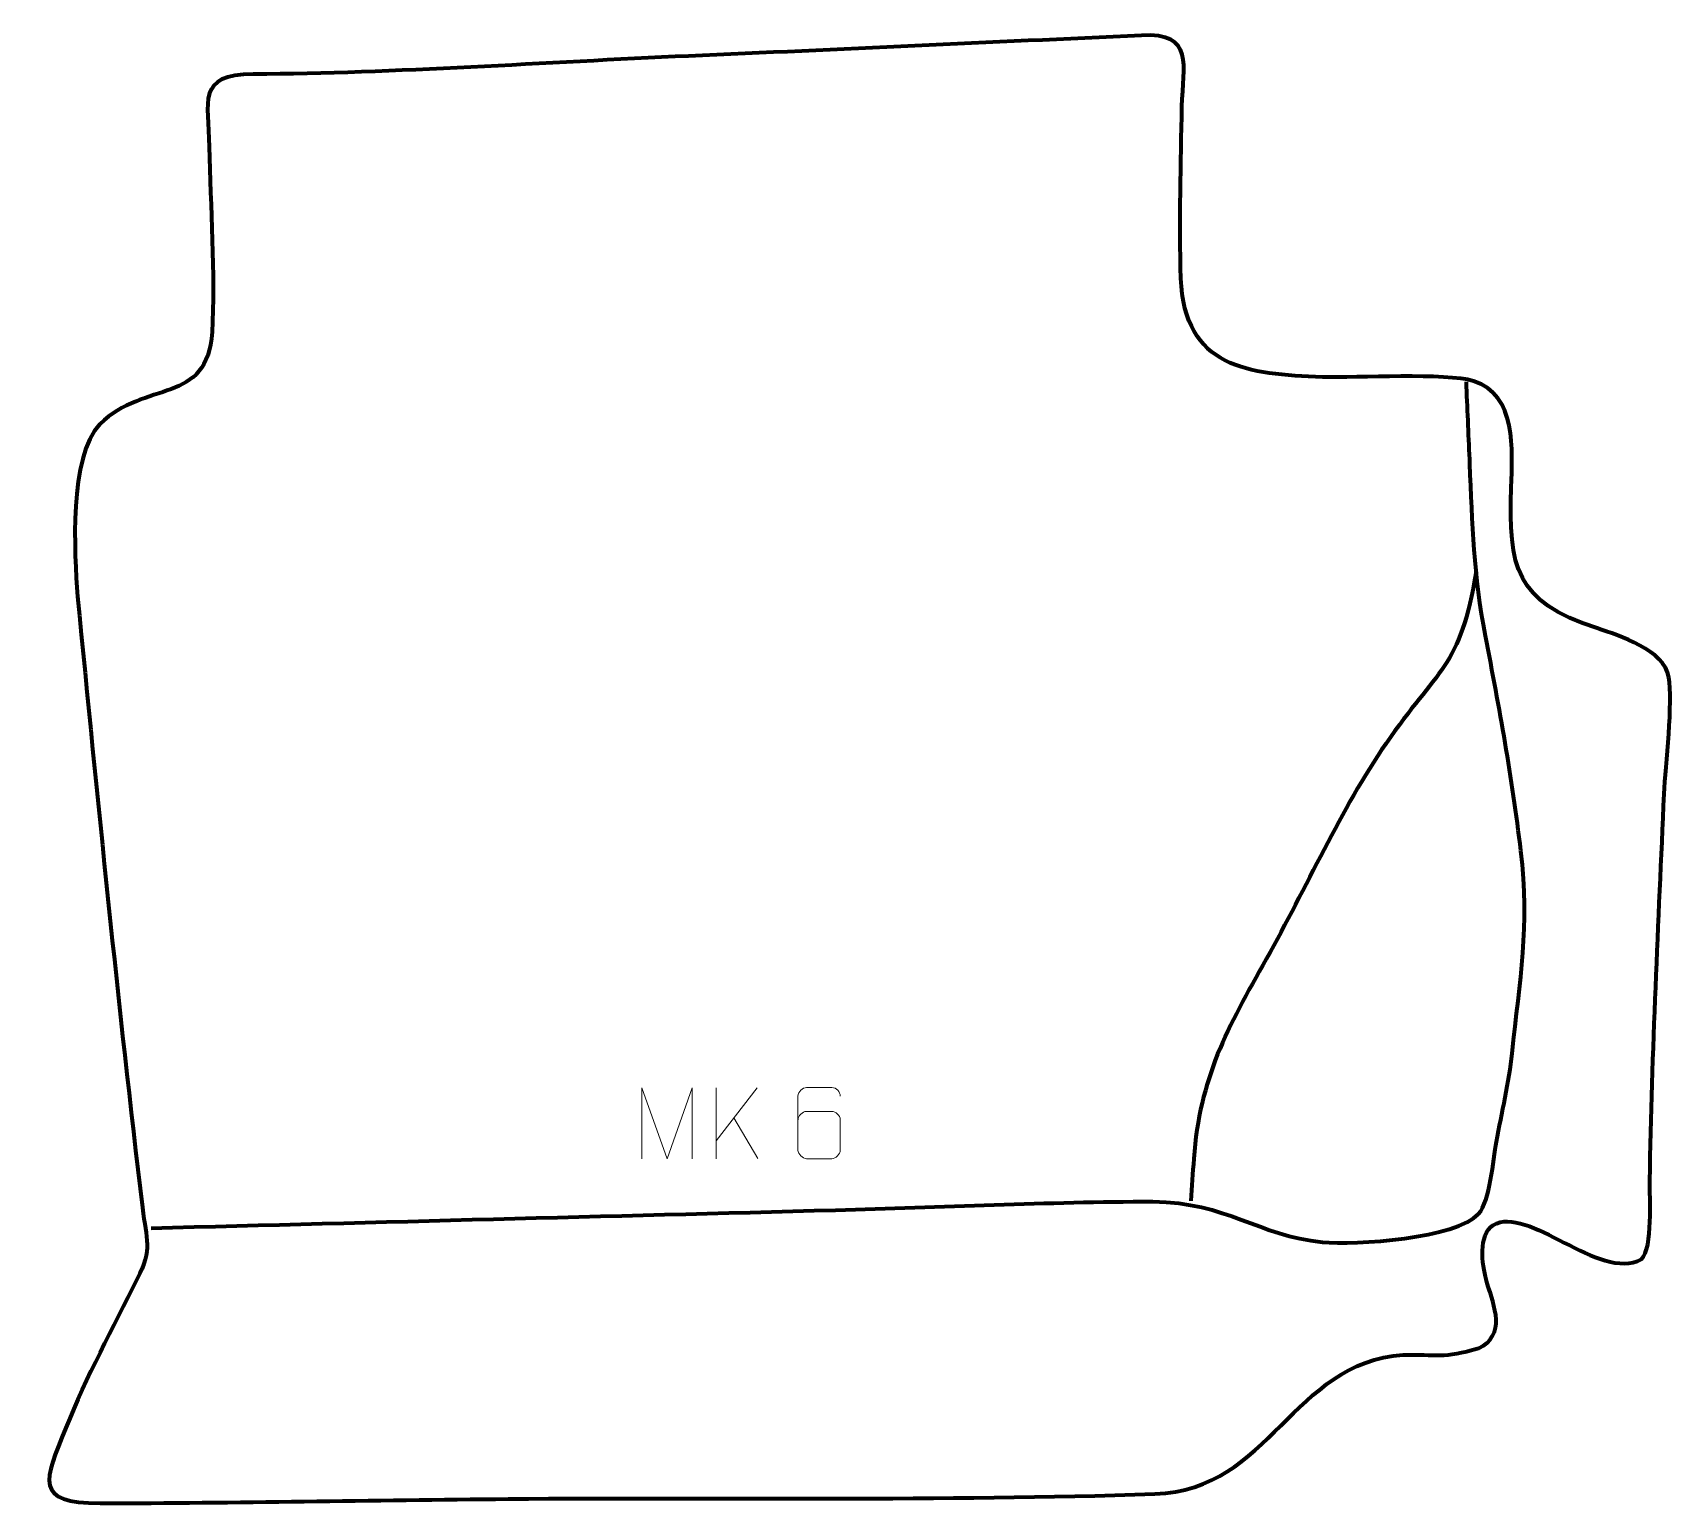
# Model space of a CAD drawing. Header units: millimetres. Extents: x -548 to 29, y 79 to 595.
import ezdxf

# ---------------------------------------------------------------- set-up
doc = ezdxf.new("R2010")
doc.units = ezdxf.units.MM
doc.header["$MEASUREMENT"] = 0
doc.layers.add('layer 2', color=7, linetype='Continuous')
doc.layers.add('layer 3', color=7, linetype='Continuous')

msp = doc.modelspace()

# ---------------------------------------------------------------- linework, layer by layer
at = {"layer": 'layer 2', "color": 142, "lineweight": 158}
for points, knots in [([(-506.0223, 175.5874), (-425.8923, 177.6924), (-345.7623, 179.7974), (-265.6322, 181.9025), (-265.6322, 181.9025), (-228.7504, 182.8898), (-191.0639, 184.8504), (-154.2692, 184.9262), (-154.2692, 184.9262), (-128.1435, 184.6356), (-117.2246, 172.8891), (-94.6644, 170.6943), (-94.6644, 170.6943), (-83.1233, 169.5715), (-47.4432, 171.9121), (-39.7828, 180.5994), (-39.7828, 180.5994), (-35.7634, 185.1576), (-34.6755, 199.3675), (-33.5013, 205.9324), (-33.5013, 205.9324), (-31.7187, 215.829), (-29.0383, 227.0936), (-28.0381, 236.8853), (-28.0381, 236.8853), (-25.2772, 263.1499), (-21.7881, 281.1606), (-24.9373, 308.0675), (-24.9373, 308.0675), (-28.084, 334.1951), (-32.3725, 357.8827), (-37.4085, 383.639), (-37.4085, 383.639), (-41.4936, 404.5317), (-42.0066, 422.9609), (-42.8698, 444.042), (-42.8698, 444.042), (-42.8698, 444.042), (-42.9342, 445.6138), (-42.9342, 445.6138), (-42.9342, 445.6138), (-43.3194, 454.6915), (-43.7041, 463.7691), (-44.0917, 472.8467)], [0, 0, 0, 0, 0.08333333, 0.08333333, 0.08333333, 0.08333333, 0.16666667, 0.16666667, 0.16666667, 0.16666667, 0.25, 0.25, 0.25, 0.25, 0.33333333, 0.33333333, 0.33333333, 0.33333333, 0.41666667, 0.41666667, 0.41666667, 0.41666667, 0.5, 0.5, 0.5, 0.5, 0.58333333, 0.58333333, 0.58333333, 0.58333333, 0.66666667, 0.66666667, 0.66666667, 0.66666667, 0.75, 0.75, 0.75, 0.75, 0.83333333, 0.83333333, 0.83333333, 0.83333333, 1, 1, 1, 1]), ([(-40.6915, 406.2468), (-46.1183, 372.1899), (-54.5059, 371.7376), (-72.43, 345.6731), (-72.43, 345.6731), (-88.0932, 322.8964), (-100.5328, 294.6747), (-114.3029, 270.2328), (-114.3029, 270.2328), (-128.079, 245.7803), (-137.7705, 228.4889), (-139.8491, 199.8512), (-139.8491, 199.8512), (-140.2043, 194.9573), (-140.5335, 190.07), (-140.9299, 185.1784)], [0, 0, 0, 0, 0.2, 0.2, 0.2, 0.2, 0.4, 0.4, 0.4, 0.4, 0.6, 0.6, 0.6, 0.6, 1, 1, 1, 1])]:
    msp.add_open_spline(points, degree=3, knots=knots, dxfattribs=at)
at = {"layer": 'layer 3', "color": 242, "lineweight": 158}
msp.add_open_spline([(-485.6357, 555.3695), (-485.9478, 571.3281), (-490.2754, 580.7212), (-470.164, 580.8459), (-470.164, 580.8459), (-419.994, 581.1573), (-367.6593, 585.0368), (-317.3235, 587.2338), (-317.3235, 587.2338), (-264.2758, 589.5489), (-211.241, 591.9942), (-158.2021, 594.5068), (-158.2021, 594.5068), (-139.444, 595.3953), (-143.568, 584.1211), (-143.9794, 569.5687), (-143.9794, 569.5687), (-144.4581, 549.8263), (-144.8588, 528.86), (-144.3812, 509.1578), (-144.3812, 509.1578), (-143.0132, 477.5532), (-120.9396, 475.5329), (-94.6497, 474.4481), (-94.6497, 474.4481), (-82.5311, 474.1235), (-50.9251, 476.0142), (-41.5994, 473.078), (-41.5994, 473.078), (-26.2489, 468.2448), (-27.9558, 448.8364), (-28.3527, 435.7512), (-28.3527, 435.7512), (-29.157, 407.5409), (-27.1498, 395.844), (1.7994, 386.2405), (1.7994, 386.2405), (9.8903, 383.5564), (25.3108, 378.691), (27.0449, 369.0123), (27.0449, 369.0123), (28.5504, 360.609), (25.8906, 337.9969), (25.3629, 328.1554), (25.3629, 328.1554), (23.4171, 282.9561), (21.0936, 237.4742), (20.3315, 192.2584), (20.3315, 192.2584), (20.2618, 186.417), (21.5005, 168.7398), (17.4394, 164.6491), (17.4394, 164.6491), (2.4802, 156.6868), (-22.6712, 184.1092), (-34.6751, 176.6026), (-34.6751, 176.6026), (-40.021, 173.2595), (-38.5109, 162.6952), (-37.148, 157.5948), (-37.148, 157.5948), (-35.1069, 149.956), (-29.8711, 139.6286), (-38.2492, 134.2675), (-38.2492, 134.2675), (-38.2492, 134.2675), (-39.6788, 133.4439), (-39.6788, 133.4439), (-39.6788, 133.4439), (-52.185, 129.6461), (-54.6267, 131.3417), (-66.2756, 131.0771), (-66.2756, 131.0771), (-105.3812, 128.3766), (-112.6167, 83.6215), (-153.5159, 82.2116), (-153.5159, 82.2116), (-228.293, 79.6347), (-305.5288, 81.0943), (-380.607, 80.4654), (-380.607, 80.4654), (-428.3175, 80.0657), (-476.2759, 78.9897), (-523.9424, 78.971), (-523.9424, 78.971), (-547.6163, 78.9616), (-543.5057, 86.8641), (-536.0373, 105.3858), (-536.0373, 105.3858), (-528.7804, 123.3829), (-519.5936, 140.3862), (-510.9102, 157.7068), (-510.9102, 157.7068), (-505.5117, 168.5015), (-507.7057, 171.1573), (-509.1192, 182.8328), (-509.1192, 182.8328), (-517.7265, 253.9328), (-524.8834, 326.1723), (-531.9033, 397.4605), (-531.9033, 397.4605), (-533.0054, 412.8047), (-535.0848, 446.3461), (-524.0603, 457.9758), (-524.0603, 457.9758), (-508.2974, 473.4403), (-486.2053, 464.5122), (-484.672, 490.2418), (-484.672, 490.2418), (-483.4745, 510.3363), (-485.2717, 534.6236), (-485.6357, 555.3695)], degree=3, knots=[0, 0, 0, 0, 0.03448276, 0.03448276, 0.03448276, 0.03448276, 0.06896552, 0.06896552, 0.06896552, 0.06896552, 0.10344828, 0.10344828, 0.10344828, 0.10344828, 0.13793103, 0.13793103, 0.13793103, 0.13793103, 0.17241379, 0.17241379, 0.17241379, 0.17241379, 0.20689655, 0.20689655, 0.20689655, 0.20689655, 0.24137931, 0.24137931, 0.24137931, 0.24137931, 0.27586207, 0.27586207, 0.27586207, 0.27586207, 0.31034483, 0.31034483, 0.31034483, 0.31034483, 0.34482759, 0.34482759, 0.34482759, 0.34482759, 0.37931034, 0.37931034, 0.37931034, 0.37931034, 0.4137931, 0.4137931, 0.4137931, 0.4137931, 0.44827586, 0.44827586, 0.44827586, 0.44827586, 0.48275862, 0.48275862, 0.48275862, 0.48275862, 0.51724138, 0.51724138, 0.51724138, 0.51724138, 0.55172414, 0.55172414, 0.55172414, 0.55172414, 0.5862069, 0.5862069, 0.5862069, 0.5862069, 0.62068966, 0.62068966, 0.62068966, 0.62068966, 0.65517241, 0.65517241, 0.65517241, 0.65517241, 0.68965517, 0.68965517, 0.68965517, 0.68965517, 0.72413793, 0.72413793, 0.72413793, 0.72413793, 0.75862069, 0.75862069, 0.75862069, 0.75862069, 0.79310345, 0.79310345, 0.79310345, 0.79310345, 0.82758621, 0.82758621, 0.82758621, 0.82758621, 0.86206897, 0.86206897, 0.86206897, 0.86206897, 0.89655172, 0.89655172, 0.89655172, 0.89655172, 0.93103448, 0.93103448, 0.93103448, 0.93103448, 1, 1, 1, 1], dxfattribs=at)
at = {"layer": 'layer 3', "color": 250, "lineweight": 9}
for points, knots in [([(-333.6716, 199.8886), (-333.6716, 199.8886), (-333.6716, 224.8465), (-333.6716, 224.8465), (-333.6716, 224.8465), (-333.6716, 224.8465), (-324.7465, 199.8886), (-324.7465, 199.8886), (-324.7465, 199.8886), (-324.7465, 199.8886), (-315.9866, 224.846), (-315.9866, 224.846), (-315.9866, 224.846), (-315.9866, 224.846), (-315.9866, 199.8886), (-315.9866, 199.8886)], [0, 0, 0, 0, 0.2, 0.2, 0.2, 0.2, 0.4, 0.4, 0.4, 0.4, 0.6, 0.6, 0.6, 0.6, 1, 1, 1, 1]), ([(-264.0029, 221.9746), (-264.027, 223.3141), (-265.3832, 224.9673), (-266.9551, 224.933), (-266.9551, 224.933), (-269.9399, 224.9327), (-272.9251, 224.9327), (-275.9105, 224.933), (-275.9105, 224.933), (-277.1296, 224.9479), (-278.8578, 223.5103), (-278.8628, 221.9746), (-278.8628, 221.9746), (-278.8625, 215.6141), (-278.8625, 209.2533), (-278.8628, 202.8926), (-278.8628, 202.8926), (-278.8581, 201.7297), (-277.1296, 199.9586), (-275.9105, 199.9342), (-275.9105, 199.9342), (-272.9251, 199.9345), (-269.9399, 199.9345), (-266.9551, 199.9342), (-266.9551, 199.9342), (-265.677, 199.978), (-264.0073, 201.5925), (-264.0029, 202.8926), (-264.0029, 202.8926), (-264.0029, 206.4759), (-264.0029, 210.059), (-264.0029, 213.6417), (-264.0029, 213.6417), (-264.0414, 215.1199), (-265.6241, 216.5528), (-266.9551, 216.5508), (-266.9551, 216.5508), (-269.9399, 216.5511), (-272.9251, 216.5511), (-275.9105, 216.5508), (-275.9105, 216.5508), (-277.24, 216.5558), (-278.883, 215.0485), (-278.8413, 213.62)], [0, 0, 0, 0, 0.08333333, 0.08333333, 0.08333333, 0.08333333, 0.16666667, 0.16666667, 0.16666667, 0.16666667, 0.25, 0.25, 0.25, 0.25, 0.33333333, 0.33333333, 0.33333333, 0.33333333, 0.41666667, 0.41666667, 0.41666667, 0.41666667, 0.5, 0.5, 0.5, 0.5, 0.58333333, 0.58333333, 0.58333333, 0.58333333, 0.66666667, 0.66666667, 0.66666667, 0.66666667, 0.75, 0.75, 0.75, 0.75, 0.83333333, 0.83333333, 0.83333333, 0.83333333, 1, 1, 1, 1])]:
    msp.add_open_spline(points, degree=3, knots=knots, dxfattribs=at)
for points in [[(-307.6209, 224.8709), (-307.6209, 224.8709), (-307.6209, 199.9173), (-307.6209, 199.9173)], [(-293.2447, 224.8709), (-293.2447, 224.8709), (-307.6209, 206.2312), (-307.6209, 206.2312)], [(-292.9194, 200.0131), (-292.9194, 200.0131), (-301.3899, 214.3267), (-301.3899, 214.3267)]]:
    msp.add_open_spline(points, degree=3, dxfattribs=at)

doc.saveas('drawing.dxf')
